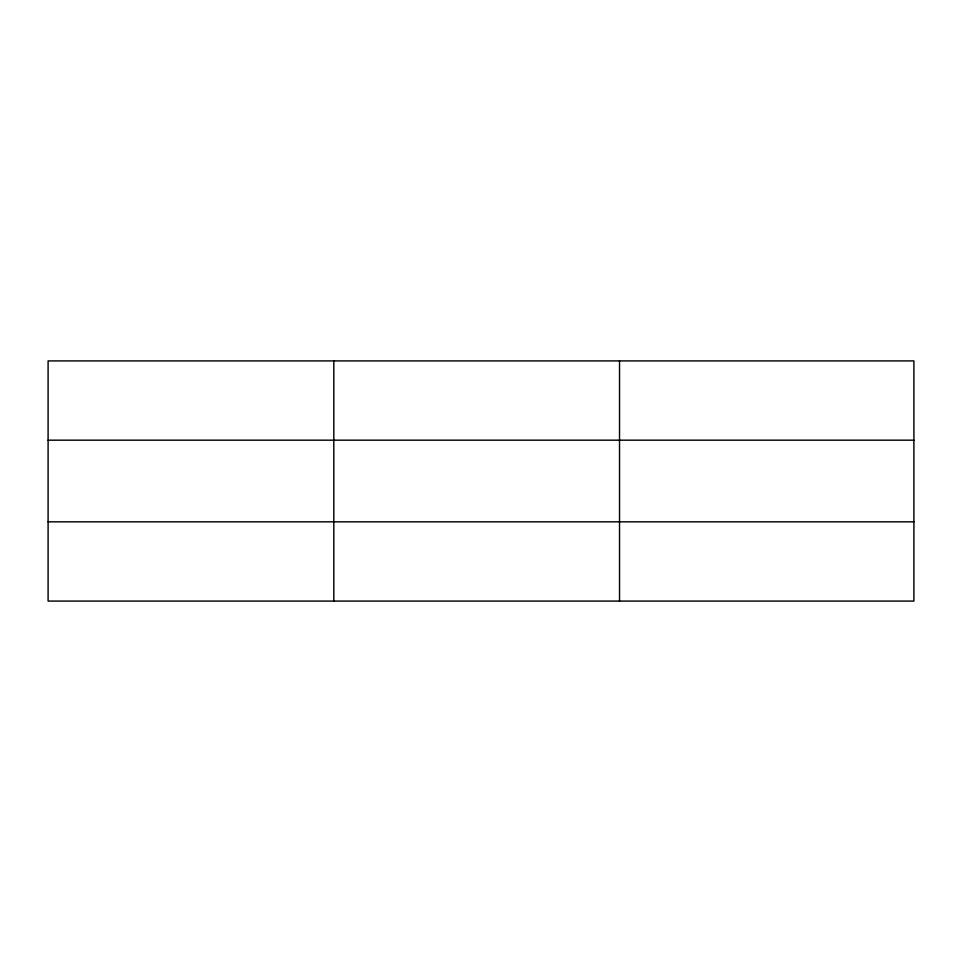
<?xml version="1.0" encoding="UTF-8"?>
<svg xmlns="http://www.w3.org/2000/svg" width="962" height="962" viewBox="0 0 962 962"><rect width="100%" height="100%" fill="white"/><g stroke="black" fill="none" stroke-linecap="round" stroke-linejoin="round"><path stroke-width="1.44" d="M333.814 601.082L333.814 360.918M619.528 601.082L619.528 360.918M913.9 440.175L913.9 360.918L48.1 360.918L48.1 601.082L913.9 601.082L913.9 440.175L48.1 440.175M48.1 521.825L913.9 521.825"/></g></svg>
